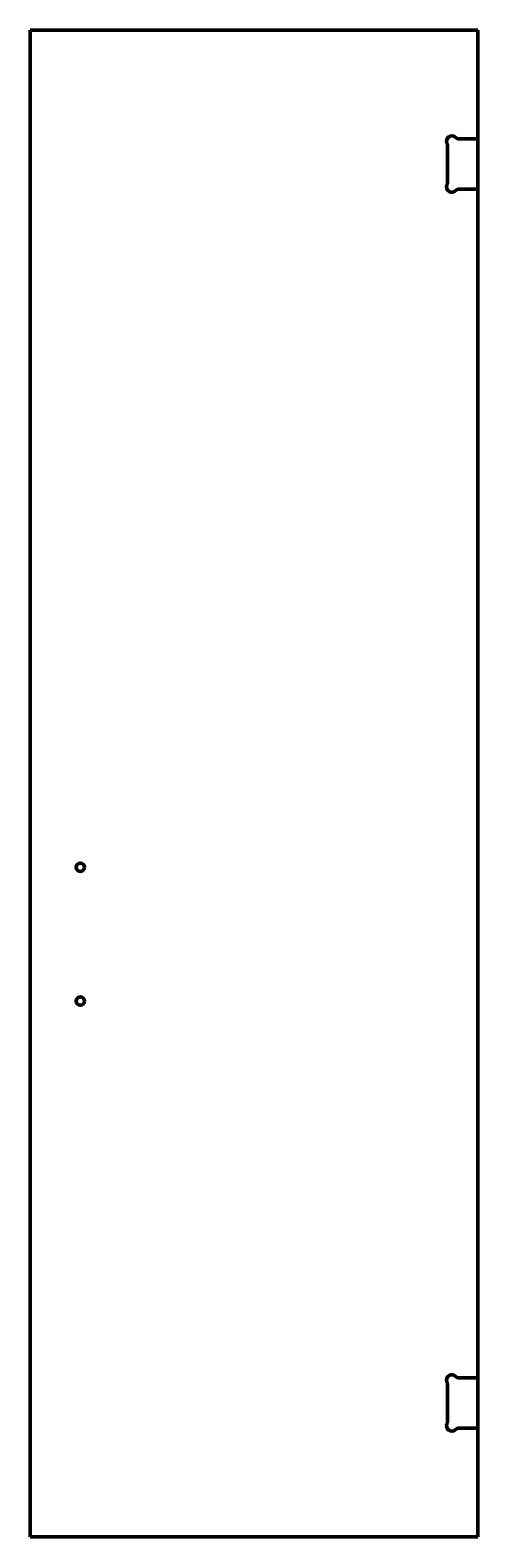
# Model space of a CAD drawing. Header units: inches. Extents: x 0 to 26.8, y 0 to 90.
import ezdxf

# ---------------------------------------------------------------- set-up
doc = ezdxf.new("R2010")
doc.units = ezdxf.units.IN
doc.header["$MEASUREMENT"] = 0
doc.layers.add('1', color=7, linetype='Continuous')

msp = doc.modelspace()

# ---------------------------------------------------------------- linework, layer by layer
at = {"color": 7, "lineweight": 90}
for p, q in [((0, 90), (0, 0)), ((26.75, 90), (0, 90)), ((26.75, 0), (26.75, 90)), ((0, 0), (26.75, 0))]:
    msp.add_line(p, q, dxfattribs=at)
at = {"layer": '1', "color": 7, "lineweight": 90}
for p, q in [((24.938, 83.089), (24.938, 80.911)), ((26.75, 83.5), (25.659, 83.5)), ((25.659, 80.5), (26.75, 80.5)), ((24.938, 6.911), (24.938, 9.089)), ((25.659, 9.5), (26.75, 9.5)), ((26.75, 6.5), (25.659, 6.5))]:
    msp.add_line(p, q, dxfattribs=at)
at = {"layer": '1', "color": 1, "lineweight": 90}
for centre in [(3, 40), (3, 32)]:
    msp.add_circle(centre, 0.25, dxfattribs=at)
at = {"layer": '1', "color": 7, "lineweight": 90}
for centre, radius, start, end in [((25.188, 83.375), 0.312, 46.65824, 204.61998), ((24.562, 83.089), 0.375, 0, 24.61998), ((25.659, 83.875), 0.375, 226.65824, 270), ((25.188, 80.625), 0.312, 155.38002, 313.34176), ((24.562, 80.911), 0.375, 335.38002, 360), ((25.659, 80.125), 0.375, 90, 133.34176), ((25.188, 9.375), 0.312, 46.65824, 204.61998), ((24.562, 9.089), 0.375, 0, 24.61998), ((25.659, 9.875), 0.375, 226.65824, 270), ((25.188, 6.625), 0.312, 155.38002, 313.34176), ((24.562, 6.911), 0.375, 335.38002, 360), ((25.659, 6.125), 0.375, 90, 133.34176)]:
    msp.add_arc(centre, radius, start, end, dxfattribs=at)

doc.saveas('drawing.dxf')
